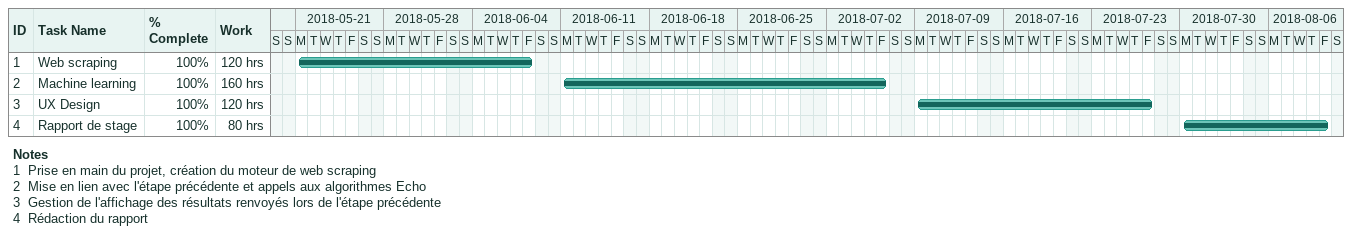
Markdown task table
| ID | Task | Start | Finish | % complete | Work (h) |
|---|---|---|---|---|---|
| 1 | Web scraping | 2018-05-21 | 2018-06-08 | 100 | 120 |
| 2 | Machine learning | 2018-06-11 | 2018-07-06 | 100 | 160 |
| 3 | UX Design | 2018-07-09 | 2018-07-27 | 100 | 120 |
| 4 | Rapport de stage | 2018-07-30 | 2018-08-10 | 100 | 80 |

Notes
- 1: Prise en main du projet, création du moteur de web scraping
- 2: Mise en lien avec l'étape précédente et appels aux algorithmes Echo
- 3: Gestion de l'affichage des résultats renvoyés lors de l'étape précédente
- 4: Rédaction du rapport
